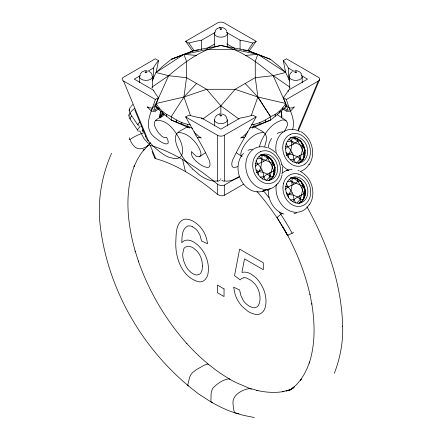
<?xml version="1.0" encoding="UTF-8"?>
<svg xmlns="http://www.w3.org/2000/svg" width="442" height="442" viewBox="0 0 442 442"><rect width="100%" height="100%" fill="white"/><g stroke="black" fill="none" stroke-linecap="round" stroke-linejoin="round"><path stroke-width="0.66" d="M153.479 78.676L153.479 68.002A70.118 40.482 0 0 1 158.479 60.681L155.385 58.769L122.948 77.577A4.812 2.779 0 0 0 122.942 80.671L155.385 99.478L158.479 97.566A70.118 40.482 0 0 1 153.451 90.196L134.241 79.107L140.07 75.742M220.862 114.102L220.867 105.87L206.641 89.295L186.535 77.687L168.617 75.704L156.032 72.494L152.286 80.455M342.644 326.03L342.666 326.445C343.158 342.456 340.136 358.379 334.334 373.286M259.979 155.252C273.394 152.197 280.885 174.607 268.62 180.518C281.322 174.955 273.747 151.91 260.178 155.186M291.013 137.689C304.002 136.136 310.477 157.407 298.648 163.181C311.45 157.59 303.643 134.307 290.013 137.915M291.228 177.877C304.218 176.33 310.693 197.602 298.858 203.37C305.748 200.563 306.742 191.408 303.831 185.353C302.046 182.148 299.427 179.176 295.808 178.12C295.25 177.049 287.538 178.507 291.488 177.794M160.043 113.804L160.021 115.566A31.012 21.581 -73.3 0 0 160.07 117.401L159.899 118.069M282.466 172.877L282.405 166.872M129.567 112.605L129.263 109.401L130.517 106.793M129.263 109.401L129.152 110.688M129.357 117.876L128.965 115.688M129.031 114.931L129.351 113.699M128.942 115.959L129.053 114.671M272.642 177.076L273.095 176.938L273.769 170.883L275.084 167.501L272.791 163.385L270.653 158.324L267.675 158.264L262.404 154.805L261.951 154.949M302.676 159.739L303.124 159.601L303.798 153.545L305.113 150.164L302.82 146.048L300.682 140.987L297.704 140.926L292.433 137.468L291.985 137.611M302.886 199.933L303.339 199.79L304.013 193.74L305.328 190.358L303.03 186.242L300.897 181.181L297.919 181.121L292.648 177.656L292.195 177.8M273.139 162.639L273.592 162.496L272.791 163.385C272.664 169.059 269.813 174.275 269.918 179.933L269.471 180.071M303.168 145.302L303.621 145.158L302.82 146.048C302.693 151.722 299.842 156.938 299.952 162.595L299.499 162.733M303.383 185.496L303.831 185.353L303.03 186.242C302.908 191.916 300.057 197.126 300.162 202.784L299.715 202.928M258.106 174.888L258.708 171.518L263.112 172.292L267.482 174.159L270.056 176.364L273.095 176.938M288.134 157.551L288.737 154.181L290.792 150.092L291.842 145.092L291.471 141.191L292.433 137.468M288.344 197.74L288.952 194.37L291.002 190.281L292.057 185.286L291.681 181.386L292.648 177.656M156.065 72.836L158.479 60.681M200.602 137.711L200.132 137.539L200.232 137.031M160.673 111.036L160.021 116.229A31.012 13.243 49.5 0 0 160.07 117.401M259.531 146.495L260.15 144.175A27.189 11.614 -49.5 0 1 262.134 139.28C266.073 131.556 271.824 123.931 280.206 120.799C284.742 117.986 289.714 122.362 286.692 126.92A14.337 6.122 -49.5 0 1 285.134 130.07L284.322 131.368M194.502 131.6L194.309 132.373L200.132 137.539M262.404 154.805C260.769 160.324 262.675 166.562 258.703 171.507L256.404 172.595L258.708 171.518M282.151 174.8L280.874 178.811L278.018 183.529M289.549 75.162L290.4 73.344L292.361 71.543M155.385 99.478C151.479 112.102 141.407 128.484 156.175 138.479A21.774 9.299 49.5 0 0 162.562 142.727C164.142 143.396 166.374 144.678 167.921 143.341A6.895 2.945 49.5 0 0 168.258 142.401L167.982 140.412L166.656 137.263L165.242 137.628L163.313 137.142A6.376 2.724 49.5 0 1 161.59 136.037L158.86 133.263L156.661 130.07A14.337 6.122 49.5 0 1 155.103 126.92C152.357 121.638 156.639 119.075 161.385 116.787M251.172 115.749L257.885 97.019L285.759 103.467L285.759 106.903L279.278 112.925L270.526 120.075L252.255 128.058M151.385 110.964L151.518 110.588M151.821 109.76L151.998 109.279M264.708 146.424L266.305 140.622A27.189 11.614 -49.5 0 0 266.366 136.832C265.443 130.942 257.913 129.954 254.178 126.29M292.466 129.799C296.157 119.312 288.814 109.406 286.405 99.478L283.311 97.566A70.118 40.482 0 0 0 288.317 90.245L307.549 79.14L301.726 75.781M111.561 153.297C102.555 173.634 98.279 195.939 99.489 218.166L99.516 218.591C105.472 287.648 143.783 353.362 199.342 394.452L211.265 402.126L212.668 402.408M155.722 110.588C155.07 111.876 151.943 111.307 150.949 110.738A36.156 15.442 49.5 0 0 150.219 109.936L147.976 107.561L148.241 107.014M187.629 127.456L187.916 126.771M158.479 97.566L153.578 110.594L157.496 108.163M298.063 129.71L318.212 81.113L318.848 80.665A4.812 2.779 0 0 0 318.853 77.577L286.405 58.769L283.311 60.681L285.731 72.836M319.572 79.659L298.438 130.55M214.967 117.589L216.873 115.18L219.757 113.981M289.731 80.996L285.725 72.449L279.233 66.388L270.526 59.322L247.791 50.548L220.923 45.504C200.762 49.675 184.021 62.736 168.617 75.704L156.065 103.505L156.065 106.947L162.557 112.964L171.264 120.075L189.535 128.058M286.731 104.782L286.51 105.235L289.394 108.18L293.808 107.572L291.56 109.942A35.962 15.36 -49.5 0 0 290.83 110.749C288.759 111.826 285.084 111.467 283.654 109.052M285.759 106.903L286.626 105.224M195.933 135.23L185.646 116.942L188.949 115.158A70.118 40.482 0 0 0 201.718 118.058L220.928 129.152L240.161 118.047A70.118 40.482 0 0 0 252.841 115.158L256.15 116.942L245.857 135.23M245.365 136.097C241.31 143.39 236.962 150.551 233.58 158.192C231.525 161.115 230.067 169.303 235.934 167.164A21.774 9.299 -49.5 0 0 237.63 166.573M245.2 136.385L245.956 135.053M140.236 74.024L141.998 71.952L144.749 70.775M215.11 30.796L216.873 28.724L219.757 27.526M309.14 164.75C316.334 153.932 311.914 137.711 300.637 131.517M309.35 204.939C316.549 194.126 312.129 177.899 300.847 171.706M252.399 127.627L252.796 126.981M262.194 179.242C264.449 174.839 269.57 173.004 273.769 170.883L274.907 172.568L274.46 172.712M292.228 161.905C294.477 157.501 299.599 155.667 303.798 153.545L304.941 155.236L304.488 155.374M292.764 201.574C295.09 197.519 300.002 195.778 304.013 193.74L305.151 195.425L304.704 195.568M192.944 51.438L185.646 41.299L218.221 22.57A4.812 2.779 0 0 1 223.575 22.57L256.15 41.299L252.841 43.084L247.603 50.819M251.459 124.832C258.393 123.826 264.902 120.749 270.526 116.633C276.93 114.113 282.316 109.412 285.759 103.467L273.173 75.67C257.774 62.736 241.056 49.703 220.923 45.504L194.071 50.532L171.264 59.322L162.512 66.427L156.032 72.494L183.905 54.36L206.679 49.609L235.15 49.62L257.852 54.349L285.725 72.449L273.173 75.67L255.272 77.665L235.111 89.306L220.867 105.87L202.773 119.031M256.15 41.299L248.852 51.438M266.288 180.634L270.056 176.364L269.393 173.054M296.317 163.297L300.085 159.026L299.422 155.717M296.947 203.011L300.295 199.215L299.637 195.905M273.769 170.883L271.189 164.518L273.592 162.496M303.798 153.545L301.223 147.18L303.621 145.158M304.013 193.74L301.433 187.369L303.831 185.353M196.591 83.488L183.938 97.025L171.264 116.633L171.264 120.075L192.756 128.362M147.738 146.02L143.352 150.545L144.429 149.158L140.495 154.346L137.053 160.131L134.097 166.54L134.534 165.319C124.025 192.961 127.379 223.746 135.324 251.586L135.158 251.039L138.457 261.404L138.313 260.951C148.937 291.328 165.507 319.627 186.916 343.666L186.607 343.329C199.038 357.048 213.127 369.401 229.127 378.8A4.862 2.807 -60 0 1 229.702 379.142L230 379.485M256.984 191.447C268.764 204.895 278.946 219.713 287.499 235.398L288.068 234.995M155.352 105.246L152.402 108.174L147.976 107.561M255.454 166.209C258.653 162.347 264.576 162.418 267.675 158.264L266.725 155.628L266.277 155.772M285.482 148.871C288.681 145.009 294.61 145.081 297.704 140.926L296.753 138.291L296.306 138.434M285.245 189.502C288.455 185.275 294.659 185.408 297.919 181.121L296.969 178.48L296.516 178.623M241.277 137.694L242.006 137.479L247.476 132.385L247.288 131.605M158.601 108.666L155.468 111.235M282.035 213.298L277.062 217.458A5.199 0.348 -32.7 0 0 277.283 217.447L277.399 217.403M152.783 79.842L153.131 79.593M151.827 87.234L168.617 75.704M129.445 137.76A2.508 2.044 55.7 0 0 129.838 139.556C134.722 150.236 140.644 151.495 149.716 144.341M187.612 126.29C183.883 129.954 176.347 130.942 175.424 136.832A27.189 11.614 49.5 0 0 175.491 140.622L176.64 145.197L179.419 151.523A33.017 14.1 49.5 0 0 192.69 169.093M195.834 135.048C200.077 142.694 204.663 150.186 208.21 158.192C210.265 161.115 211.724 169.303 205.862 167.164A21.774 9.299 49.5 0 1 199.784 164.22L196.055 161.302L193.071 157.86A6.895 2.945 49.5 0 1 192.115 156.175L191.392 153.927L191.425 151.562L195.745 155.86A6.376 2.724 49.5 0 0 197.408 156.717L199.491 156.722L205.403 152.81M220.895 178.778L220.459 179.375M147.297 145.888L149.429 144.6M164.043 114.135L163.363 114.544A18.581 1.923 -34.2 0 0 159.772 116.793M147.65 71.366L153.479 68.002M185.646 41.299L188.949 43.084A70.118 40.482 0 0 1 201.635 40.2L215.039 32.459M206.878 48.509L214.453 44.139M185.646 116.942L218.221 135.672A4.812 2.779 0 0 0 223.575 135.677L256.15 116.942M286.405 99.478L318.212 81.113M239.238 176.524L224.343 185.121L224.343 195.292L243.465 184.242M199.491 156.722L200.64 155.462A14.337 6.122 49.5 0 0 200.972 153.402C199.22 144.357 187.756 131.699 178.004 132.655M293.615 232.536L287.499 235.398M286.438 155.264L291.963 152.523L290.792 150.092L287.753 146.672L286.057 143.318M256.029 160.656L257.725 164.01L260.758 167.43L261.935 169.861L258.714 171.513L255.946 169.96M303.339 199.79L300.295 199.215L297.72 197.016L293.35 195.149L288.952 194.37L287.223 195.176L292.173 192.718L291.002 190.281L287.963 186.867L286.267 183.507M155.473 120.699C166.667 118.589 175.015 130.572 179.662 139.28A27.189 11.614 49.5 0 1 181.64 144.175L182.623 148.65L182.413 153.252A33.017 14.1 49.5 0 1 174.546 158.617L168.645 157.159A28.586 12.21 49.5 0 1 164.197 154.855L159.584 151.634L154.954 147.705A38.62 16.498 49.5 0 1 148.379 140.926L148.076 140.567M286.433 155.258L288.731 154.17L293.14 154.954L297.51 156.822L300.085 159.026L303.124 159.601M290.554 134.285L288.239 135.622A16.807 13.608 72.5 0 0 283.3 143.346A16.1 13.039 72.5 0 0 282.869 145.628A16.984 13.757 72.5 0 0 284.123 155.181A16.028 12.978 72.5 0 0 285.532 158.109A16.978 13.752 72.5 0 0 292.046 164.623A16.028 12.984 72.5 0 0 294.681 165.756A16.973 13.746 72.5 0 0 302.632 165.413A16.05 13 72.5 0 0 304.947 164.087M260.52 151.623L258.205 152.96A16.807 13.608 72.5 0 0 253.272 160.684A16.1 13.039 72.5 0 0 252.835 162.965A16.984 13.757 72.5 0 0 254.095 172.513A16.028 12.978 72.5 0 0 255.504 175.446A16.978 13.752 72.5 0 0 262.018 181.96A16.028 12.984 72.5 0 0 264.653 183.093A16.973 13.746 72.5 0 0 272.603 182.75A16.05 13 72.5 0 0 274.918 181.424A16.973 13.746 72.5 0 0 279.648 174.43A16.028 12.984 72.5 0 0 280.289 171.419A16.978 13.752 72.5 0 0 279.029 161.866A16.028 12.978 72.5 0 0 277.62 158.932A16.934 13.719 72.5 0 0 270.46 152.081A16.1 13.039 72.5 0 0 268.471 151.286A16.807 13.608 72.5 0 0 260.526 151.634M249.586 128.136L270.526 120.075L270.526 116.633L257.885 97.019L255.272 77.665L255.255 61.228L257.852 54.349L245.2 55.427M243.697 137.97L244.211 137.672A35.962 15.36 -49.5 0 0 243.675 137.589L242.006 137.479M293.471 107.561L293.875 107.428L293.527 107.063M300.228 141.131L300.682 140.987M270.2 158.468L270.653 158.324M304.665 150.308L305.113 150.164M274.637 167.645L275.084 167.501M286.604 170.496L288.057 170.037M262.465 191.264L270.206 188.822M300.444 181.319L300.897 181.181M304.875 190.496L305.328 190.358M293.996 213.713L296.576 212.895M217.668 180.745L217.447 135.307M217.464 180.8L217.475 180.8A38.62 16.498 49.5 0 1 212.492 180.922L208.552 179.911L204.243 177.977A28.586 12.21 49.5 0 1 199.651 175.06L192.684 169.098M290.129 159.866L293.847 159.291L295.383 162.65M260.1 177.203L263.819 176.629L265.355 179.988M290.344 200.055L294.063 199.486L295.599 202.839M220.039 27.481C222.652 27.117 225.475 28.41 226.68 30.796M294.913 70.714L296.626 70.709M145.164 70.709L146.877 70.709M219.619 27.542L220.127 27.47M219.624 114.003L220.039 113.942M141.009 126.429L141.667 126.346M198.613 50.09L194.071 50.532L171.264 59.322L183.905 54.36L186.518 61.25L186.535 77.687L183.938 97.025L190.568 115.732M287.085 141.506L291.471 141.191L302.814 146.042M257.056 158.844L261.437 158.529L272.786 163.38M287.3 181.695L291.681 181.386L303.03 186.231M199.795 137.479L198.132 137.595A36.156 15.442 49.5 0 0 197.613 137.677L198.099 137.976M150.181 143.473L148.866 143.302A5.199 4.232 68.1 0 1 147.551 142.689L144.28 139.009L139.766 130.849M188.53 385.86L188.016 385.822A1.713 0.762 -50.6 0 1 187.712 385.131L189.773 376.822L190.983 374.468L192.585 372.573L196.381 369.683L203.895 365.346L207.364 364.031L208.729 364.667M183.955 54.349L196.591 55.427M243.255 50.106L247.791 50.548L270.526 59.322M285.261 146.291L287.753 146.672M255.233 163.628L257.725 164.01M285.471 186.48L287.963 186.867M270.526 116.633L257.841 97.041L235.111 89.306L206.641 89.295L183.938 97.025L156.065 103.505C159.507 109.428 164.872 114.13 171.264 116.633C176.866 120.743 183.353 123.804 190.264 124.81M236.962 413.314C227.945 411.082 219.597 406.657 211.486 402.214M237.636 413.447L238.973 413.712M254.365 417.53L243.177 415.276L234.951 412.916A1.713 1.171 -71.6 0 1 234.243 411.994C233.525 408.635 232.978 405.203 232.967 401.761C233.487 394.082 243.824 388.855 250.459 388.518L257.841 390.634L256.658 390.358C265.598 392.43 274.913 393.098 283.985 391.496L282.289 391.722L288.405 390.192L286.013 391.076L291.764 388.844L287.924 390.866L293.295 387.938L289.632 390.258L294.604 386.645L292.643 388.269L297.195 383.982L301.284 379.054L300.267 380.385L303.892 374.816L307.008 368.661L309.599 361.959L309.251 363.109C315.444 343.909 314.953 323.246 311.732 303.538L311.848 304.129L309.903 294.201M297.046 70.77L299.792 71.952L301.554 74.024M222.171 114.003L224.917 115.18L226.829 117.589M224.343 135.307L224.343 180.806A38.62 16.498 -49.5 0 0 229.299 180.922L233.238 179.911L237.547 177.977A28.586 12.21 -49.5 0 0 239.238 177.004M148.297 107.511L147.893 107.378M263.786 132.655C254.034 131.699 242.575 144.357 240.818 153.402A14.337 6.122 -49.5 0 0 241.15 155.462L242.006 156.551M298.046 170.468L299.184 170.888M154.899 104.704L156.065 106.947L157.302 107.55M268.94 148.031L272.554 150.092L275.482 152.551M149.081 71.361L150.899 72.726L152.125 74.759M138.782 125.826L139.368 126.141M138.567 131.097L139.158 131.412M156.065 106.947L157.871 107.953M285.974 152.623L288.731 154.17M286.189 192.811L288.946 194.364M226.691 32.454L240.078 40.183A70.118 40.482 0 0 1 252.841 43.084M283.311 60.681A70.118 40.482 0 0 1 288.339 68.046L294.162 71.411M226.691 43.797L234.84 48.504M284.294 108.163L288.217 110.594L283.311 97.566M277.178 114.655L286.322 120.699M236.387 152.81L241.768 156.363M273.173 75.67L289.963 87.19M288.687 79.643L289.035 79.891M220.867 105.87L238.951 119.042M145.622 135.655L145.716 136.224L134.694 109.754M288.897 139.07L291.471 141.191L293.759 143.987M289.107 179.259L291.681 181.386L293.974 184.181M258.868 156.407L261.437 158.529L263.73 161.324M211.265 402.126L211.049 401.828A1.923 1.111 -60 0 1 210.961 401.397A56.228 32.465 -60 0 1 210.928 400.38L211.149 393.352L212.215 389.247A4.879 2.818 -60 0 1 212.79 388.242C217.016 383.75 222.961 379.54 229.127 378.8C236.061 383.22 244.144 385.7 251.365 389.28M245.2 83.488L257.841 97.041M276.814 153.998L280.084 159.048L282.057 164.855M194.193 50.819L188.949 43.084M129.843 118.754L137.584 130.136M130.053 113.484L137.793 124.865M188.994 126.981L189.391 127.627M277.123 217.486L287.891 235.785L282.554 226.238M297.704 140.926L301.223 147.18M297.919 181.121L301.433 187.369M267.675 158.264L271.189 164.518M129.838 139.556L129.865 139.6A155.363 89.748 60 0 1 143.738 132.832M306.963 206.845C327.329 243.437 341.622 284.267 342.666 326.445M287.841 235.719C297.665 254.343 305.372 274.134 309.997 294.698M155.054 104.782L155.28 105.24M291.963 152.523L293.14 154.954L293.847 159.291M292.173 192.718L293.35 195.149L294.063 199.486M261.935 169.861L263.112 172.292L263.819 176.629M253.874 126.771L254.028 127.108M123.578 81.113L148.379 140.926M152.037 151.589L154.678 157.943M286.344 111.235L286.084 110.583M289.731 109.108L289.869 109.478M290.206 110.401L290.339 110.776M281.664 111.936L281.775 115.566A31.012 21.581 73.3 0 1 281.725 117.401L281.891 118.069M280.996 110.544L281.775 116.229A31.012 13.243 -49.5 0 1 281.725 117.401M182.596 159.529L185.43 171.562A137.904 58.896 49.5 0 1 217.447 194.336L217.447 184.192M241.647 137.014L241.746 137.523M302.206 76.698L302.206 82.72M289.339 76.698L289.339 88.743M288.339 68.046L288.339 77.974M288.317 90.245L288.317 91.577M282.814 107.771L282.814 109.76M279.278 111.417L279.278 112.925M275.178 114.379L275.178 116.368M265.393 120.025L265.393 122.02M259.857 122.627L259.857 124.141M253.946 124.434L253.946 126.429M240.078 40.183L240.078 49.399M227.332 33.47L227.332 46.852M227.332 119.926L227.332 125.948M214.464 33.47L214.464 46.852M214.464 119.926L214.464 125.948M201.635 40.2L201.635 49.537M201.718 118.058L201.718 118.771M187.773 124.412L187.773 126.406M181.866 122.605L181.866 124.114M176.336 119.997L176.336 121.992M166.662 114.412L166.662 116.406M162.557 111.456L162.557 112.964M159.01 107.809L159.01 109.804M153.451 90.196L153.451 90.903M152.457 76.698L152.457 88.074M139.589 76.698L139.589 82.72M224.293 185.076A5.194 3.658 19.2 0 1 217.508 184.154M217.53 184.242A154.153 65.836 49.5 0 0 150.225 145.385L155.75 158.711A137.904 58.896 49.5 0 1 185.43 171.562M150.352 145.319A5.194 1.867 -11.6 0 1 150.512 142.716M155.899 158.634A5.205 1.834 -11.8 0 1 154.799 157.114M224.293 195.242A5.205 3.674 19.9 0 1 217.514 194.281M147.959 140.617A13.017 12.774 41.9 0 1 145.606 136.258M224.514 181.281A13.017 3.774 48.7 0 1 221.823 180.308M219.972 180.308A13.017 3.774 -48.7 0 1 217.282 181.281M294.278 106.726A79.367 45.714 3.5 0 1 293.952 107.445M241.829 137.7A79.367 48.963 -0.1 0 1 240.564 137.91M201.309 137.948A79.367 48.963 -0.1 0 1 200.044 137.744M147.805 107.395A79.367 45.819 -3.5 0 1 147.479 106.677M138.026 130.252A21.724 2.249 -34.2 0 1 140.169 126.766M142.307 131.07A18.674 1.934 -34.2 0 1 143.109 129.423M142.302 131.07A17.63 1.823 -34.2 0 0 142.998 131.042A18.669 1.928 -34.2 0 0 143.573 130.865M159.905 117.771A10.078 1.044 -34.2 0 1 164.153 115.39M130.81 118.787A21.724 2.249 -34.2 0 1 131.65 116.124M138.766 124.898A21.724 2.249 -34.2 0 1 139.6 122.235M159.717 116.24A17.63 1.823 -34.2 0 0 162.617 114.196A18.674 1.934 -34.2 0 0 163.313 113.688M162.86 112.843A10.078 1.044 -34.2 0 1 159.965 115.008M160.114 112.506A10.078 1.044 -34.2 0 1 161.623 111.594M130.495 113.6A21.724 2.249 -34.2 0 1 134.611 108.4M131.379 106.251A16.978 1.757 -34.2 0 1 132.733 104.561M260.631 155.114A13.37 10.829 72.5 0 1 272.482 161.617M273.521 163.772A13.37 10.829 72.5 0 1 274.267 166.175M274.642 168.783A13.37 10.829 72.5 0 1 269.371 180.104M265.415 189.977A21.724 17.597 72.5 0 1 241.752 181.424A21.724 17.597 72.5 0 1 243.559 153.402M248.039 150.346A21.724 17.597 72.5 0 1 252.354 149.214M277.791 183.397A21.724 17.597 72.5 0 1 254.824 185.22A21.724 17.597 72.5 0 1 246.907 158.17A21.724 17.597 72.5 0 1 267.366 147.799M291.93 177.839A13.37 10.829 72.5 0 1 295.3 178.248M297.521 179.198A13.37 10.829 72.5 0 1 299.571 180.634M301.328 182.441A13.37 10.829 72.5 0 1 302.726 184.469M303.764 186.623A13.37 10.829 72.5 0 1 304.51 189.032M304.886 191.635A13.37 10.829 72.5 0 1 304.814 194.292M304.278 196.839A13.37 10.829 72.5 0 1 303.311 199.11M301.991 200.994A13.37 10.829 72.5 0 1 300.438 202.419M283.874 214.072A21.724 17.597 72.5 0 1 268.311 189.065M309.406 204.138A21.724 17.597 72.5 0 1 287.582 209.834A21.724 17.597 72.5 0 1 276.294 184.485M281.747 173.612A21.724 17.597 72.5 0 1 292.107 169.546M283.51 183.535A16.807 13.608 72.5 0 1 288.455 175.822L290.764 174.474A16.807 13.608 72.5 0 1 298.715 174.148M283.504 183.535A16.1 13.039 72.5 0 0 283.079 185.817A16.984 13.757 72.5 0 0 284.339 195.37A16.028 12.978 72.5 0 0 285.747 198.298A16.978 13.752 72.5 0 0 292.261 204.812A16.028 12.984 72.5 0 0 294.891 205.944A16.973 13.746 72.5 0 0 302.842 205.607A16.05 13 72.5 0 0 305.157 204.276A16.973 13.746 72.5 0 0 309.892 197.281A16.028 12.984 72.5 0 0 310.533 194.27A16.978 13.752 72.5 0 0 309.273 184.717A16.028 12.978 72.5 0 0 307.864 181.784A16.934 13.719 72.5 0 0 300.704 174.933A16.1 13.039 72.5 0 0 298.715 174.137M291.72 137.65A13.37 10.829 72.5 0 1 299.361 140.445M301.113 142.252A13.37 10.829 72.5 0 1 302.51 144.28M303.555 146.435A13.37 10.829 72.5 0 1 304.3 148.838M304.671 151.446A13.37 10.829 72.5 0 1 304.604 154.103M304.068 156.65A13.37 10.829 72.5 0 1 303.096 158.921M301.781 160.8A13.37 10.829 72.5 0 1 298.527 163.208M268.195 147.805A21.724 17.597 72.5 0 1 271.653 138.357M277.112 133.467A21.724 17.597 72.5 0 1 282.963 131.826M288.969 170.496A21.724 17.597 72.5 0 1 281.604 164.617M276.432 153.91A21.724 17.597 72.5 0 1 281.504 133.451A21.724 17.597 72.5 0 1 299.792 131.589M309.19 163.949A21.724 17.597 72.5 0 1 300.234 171.485M304.941 164.081A16.973 13.746 72.5 0 0 309.676 157.092A16.028 12.984 72.5 0 0 310.317 154.081A16.978 13.752 72.5 0 0 309.057 144.528A16.028 12.978 72.5 0 0 307.649 141.595A16.934 13.719 72.5 0 0 300.494 134.744A16.1 13.039 72.5 0 0 298.505 133.948A16.807 13.608 72.5 0 0 290.554 134.296M263.211 190.502A155.363 89.743 60 0 1 269.051 197.778M279.35 212.083A155.363 89.743 60 0 1 292.168 233.282M267.023 189.629A157.838 91.168 60 0 1 267.819 190.607M243.896 277.797A15.453 8.923 60 0 0 240.21 279.902L234.525 275.593L239.619 249.128L263.288 262.791L263.288 269.708L244.52 258.874L241.929 272.399L244.675 272.084L246.934 272.377A20.122 11.619 60 0 1 251.017 274.04L255.47 277.344A19.277 11.127 60 0 1 258.752 280.974L260.537 283.532A23.089 13.332 60 0 1 262.178 286.366L262.67 287.333A20.978 12.111 60 0 1 264.614 292.245C266.112 297.322 266.614 302.908 265.018 308.024A24.813 14.326 60 0 1 263.029 311.638L260.896 313.494L258.852 314.361A20.426 11.79 60 0 1 255.758 314.533L250.31 312.698A31.078 17.945 60 0 1 247.68 311.14L241.94 306.19A19.791 11.426 60 0 1 238.437 301.516A20.641 11.917 60 0 1 237.442 299.809A19.658 11.348 60 0 1 235.133 294.538L233.63 287.184L239.619 289.946L240.802 295.311L243.227 300.389A12.166 7.028 60 0 0 245.785 303.56L249.327 306.278L253.111 307.726A13.288 7.674 60 0 0 255.41 307.632L257.012 306.881A15.21 8.785 60 0 0 258.581 305.146C260.896 300.422 260.15 294.703 258.399 289.908A13.409 7.741 60 0 0 256.796 286.665A12.669 7.315 60 0 0 254.725 283.77L251.117 280.449L246.752 278.117A13.266 7.658 60 0 0 243.89 277.786M192.452 226.757A12.89 7.442 60 0 0 187.911 225.978C181.69 228.724 182.071 236.989 181.8 242.691C183.612 240.354 186.811 239.608 189.596 240.349A20.238 11.685 60 0 1 192.966 241.592C203.906 247.824 210.204 261.559 207.961 273.935A26.282 15.172 60 0 1 206.928 276.979L205.359 279.416L203.359 281.013A19.592 11.31 60 0 1 200.939 281.764A20.188 11.658 60 0 1 198.176 281.664C181.717 276.885 175.165 257.559 175.805 241.945C176.253 234.216 175.507 221.564 185.016 219.127C190.889 218.823 196.104 222.657 200.005 226.691A17.592 10.155 60 0 1 205.464 235.365L206.591 238.625L207.563 243.763L201.574 240.995L199.972 235.155L197.613 231.133A11.028 6.365 60 0 0 195.325 228.691L193.624 227.426A14.293 8.254 60 0 0 192.452 226.768M151.926 75.223A6.437 3.713 0 0 1 145.705 80.405A6.437 3.713 0 0 1 140.396 74.891M226.519 118.124A6.437 3.713 0 0 1 221.21 123.633A6.437 3.713 0 0 1 214.989 118.45M301.074 74.593A6.437 3.713 0 0 1 296.715 80.372A6.437 3.713 0 0 1 289.637 75.571M226.519 31.664A6.437 3.713 0 0 1 224.845 36.399A6.437 3.713 0 0 1 216.481 36.172A6.437 3.713 0 0 1 215.597 31.365M202.469 265.962L202.088 269.974L200.933 272.825A13.779 7.956 60 0 1 199.734 274.079L197.497 274.957A11.79 6.807 60 0 1 195.347 274.764L193.447 274.001A13.708 7.912 60 0 1 187.751 269.018A13.332 7.696 60 0 1 185.43 265.217L184.049 261.841A19.697 11.37 60 0 1 182.69 254.15L183.618 249.161A13.542 7.818 60 0 1 185.259 247.166L187.557 246.271A13.144 7.591 60 0 1 190.215 246.537L192.187 247.354A17.139 9.895 60 0 1 193.773 248.31L196.651 250.769A12.166 7.022 60 0 1 198.701 253.343L199.071 253.912A13.409 7.741 60 0 1 200.099 255.736A13.05 7.531 60 0 1 200.95 257.647L202.093 261.675L202.469 265.962M224.044 288.913L217.453 285.107L217.453 292.714L224.044 296.521L224.044 288.913M255.62 163.568A13.37 10.829 72.5 0 0 270.532 179.955A13.37 10.829 72.5 0 0 273.543 158.048A13.37 10.829 72.5 0 0 255.62 163.568M285.858 186.419A13.37 10.829 72.5 0 0 300.77 202.812A13.37 10.829 72.5 0 0 303.781 180.9A13.37 10.829 72.5 0 0 285.858 186.419M285.648 146.23A13.37 10.829 72.5 0 0 300.56 162.617A13.37 10.829 72.5 0 0 303.571 140.711A13.37 10.829 72.5 0 0 285.648 146.23M145.562 72.654A0.917 0.53 0 0 0 146.943 72.195A0.917 0.53 0 0 0 145.562 71.731A0.917 0.53 0 0 0 145.562 72.654M220.436 115.881A0.917 0.53 0 0 0 221.818 115.423A0.917 0.53 0 0 0 220.436 114.959A0.917 0.53 0 0 0 220.436 115.881M295.273 72.637A0.917 0.53 0 0 0 296.687 72.217A0.917 0.53 0 0 0 295.35 71.72A0.917 0.53 0 0 0 295.273 72.637M220.398 29.41A0.917 0.53 0 0 0 221.812 28.99A0.917 0.53 0 0 0 220.475 28.492A0.917 0.53 0 0 0 220.398 29.41"/></g></svg>
